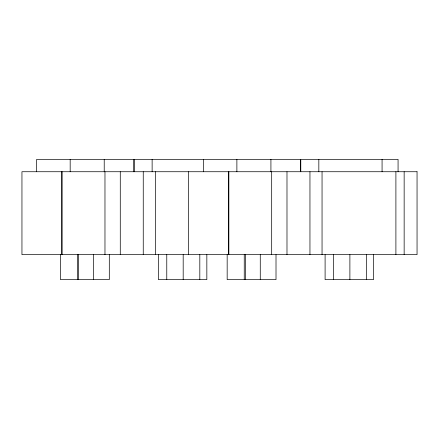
<?xml version="1.0" encoding="UTF-8"?>
<svg xmlns="http://www.w3.org/2000/svg" width="439" height="439" viewBox="0 0 439 439"><rect width="100%" height="100%" fill="white"/><g stroke="black" fill="none" stroke-linecap="round" stroke-linejoin="round"><path stroke-width="0.66" d="M404.149 171.731L404.149 254.653M398.069 171.731L398.069 159.384L300.786 159.384L300.786 171.731M395.901 171.731L395.901 254.653M382.073 159.384L382.073 171.731M373.545 254.653L373.545 279.616L325.101 279.616L325.101 254.653M366.521 254.653L366.521 279.616M349.888 254.653L349.888 279.616M333.475 254.653L333.475 279.616M322.05 171.731L322.05 254.653M318.835 159.384L318.835 171.731M309.956 171.731L309.956 254.653M300.638 171.731L300.638 159.384L134.082 159.384L134.082 171.731M286.985 171.731L286.985 254.653M276.01 254.653L276.01 279.616L227.166 279.616L227.166 254.653M271.681 171.731L271.681 254.653M270.923 159.384L270.923 171.731M260.272 254.653L260.272 279.616M245.324 254.653L245.324 279.616M244.249 254.653L244.249 279.616M236.879 159.384L236.879 171.731M228.856 171.731L228.856 254.653M228.346 171.731L228.346 254.653M206.84 254.653L206.84 279.616L158.397 279.616L158.397 254.653M203.356 159.384L203.356 171.731M199.816 254.653L199.816 279.616M188.655 171.731L188.655 254.653M183.184 254.653L183.184 279.616M166.771 254.653L166.771 279.616M155.34 171.731L155.34 254.653M152.13 159.384L152.13 171.731M143.251 171.731L143.251 254.653M133.933 171.731L133.933 159.384L36.651 159.384L36.651 171.731M120.281 171.731L120.281 254.653M109.306 254.653L109.306 279.616L60.456 279.616L60.456 254.653M104.97 171.731L104.97 254.653M104.219 159.384L104.219 171.731M93.567 254.653L93.567 279.616M78.619 254.653L78.619 279.616M77.544 254.653L77.544 279.616M70.174 159.384L70.174 171.731M62.146 171.731L62.146 254.653M61.641 171.731L61.641 254.653M417.05 171.731L21.95 171.731L21.95 254.653L417.05 254.653L417.05 171.731"/></g></svg>
